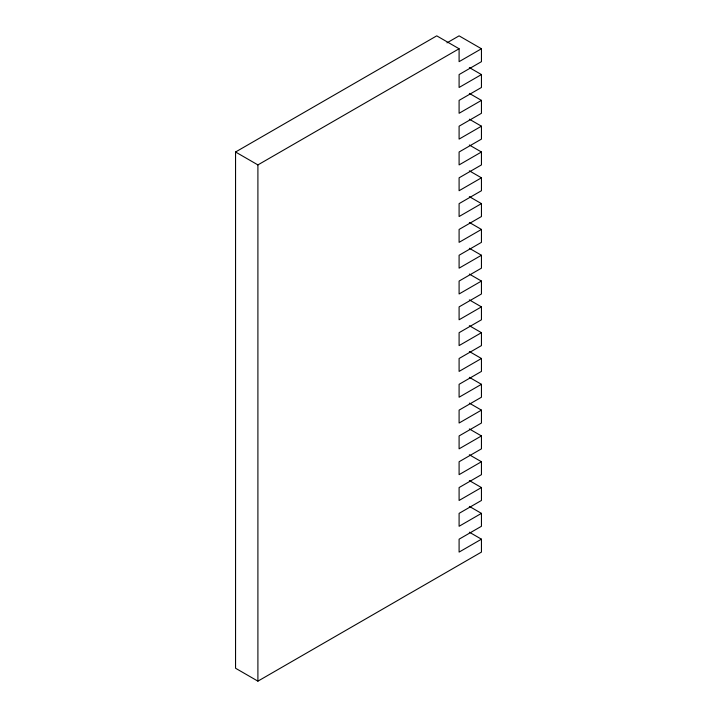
<?xml version="1.0" encoding="UTF-8"?>
<svg xmlns="http://www.w3.org/2000/svg" width="717" height="717" viewBox="0 0 717 717"><rect width="100%" height="100%" fill="white"/><g stroke="black" fill="none" stroke-linecap="round" stroke-linejoin="round"><path stroke-width="1.08" d="M235.552 152.004L436.743 35.85L459.095 48.756L459.095 61.662L481.448 48.756L481.448 61.662L459.095 74.568L459.095 87.474L481.448 74.568L481.448 87.474L459.095 100.38L459.095 113.286L481.448 100.38L481.448 113.286L459.095 126.192L459.095 139.098L481.448 126.192L481.448 139.098L459.095 152.004L459.095 164.91L481.448 152.004L481.448 164.91L459.095 177.816L459.095 190.722L481.448 177.816L481.448 190.722L459.095 203.628L459.095 216.534L481.448 203.628L481.448 216.534L459.095 229.44L459.095 242.346L481.448 229.44L481.448 242.346L459.095 255.252L459.095 268.158L481.448 255.252L481.448 268.158L459.095 281.064L459.095 293.97L481.448 281.064L481.448 293.97L459.095 306.876L459.095 319.782L481.448 306.876L481.448 319.782L459.095 332.688L459.095 345.594L481.448 332.688L481.448 345.594L459.095 358.5L459.095 371.406L481.448 358.5L481.448 371.406L459.095 384.312L459.095 397.218L481.448 384.312L481.448 397.218L459.095 410.124L459.095 423.03L481.448 410.124L481.448 423.03L459.095 435.936L459.095 448.842L481.448 435.936L481.448 448.842L459.095 461.748L459.095 474.654L481.448 461.748L481.448 474.654L459.095 487.56L459.095 500.466L481.448 487.56L481.448 500.466L459.095 513.372L459.095 526.278L481.448 513.372L481.448 526.278L459.095 539.184L459.095 552.09L481.448 539.184L481.448 552.09L257.905 681.15L235.552 668.244L235.552 152.004L257.905 164.91L459.095 48.756M446.987 42.841L459.095 35.85L481.448 48.756M469.339 67.577L481.448 74.568M469.339 93.389L481.448 100.38M469.339 119.201L481.448 126.192M469.339 145.013L481.448 152.004M469.339 170.825L481.448 177.816M469.339 196.637L481.448 203.628M469.339 222.449L481.448 229.44M469.339 248.261L481.448 255.252M469.339 274.073L481.448 281.064M469.339 299.885L481.448 306.876M469.339 325.697L481.448 332.688M469.339 351.509L481.448 358.5M469.339 377.321L481.448 384.312M469.339 403.133L481.448 410.124M469.339 428.945L481.448 435.936M469.339 454.757L481.448 461.748M469.339 480.569L481.448 487.56M469.339 506.381L481.448 513.372M469.339 532.193L481.448 539.184M257.905 164.91L257.905 681.15"/></g></svg>
